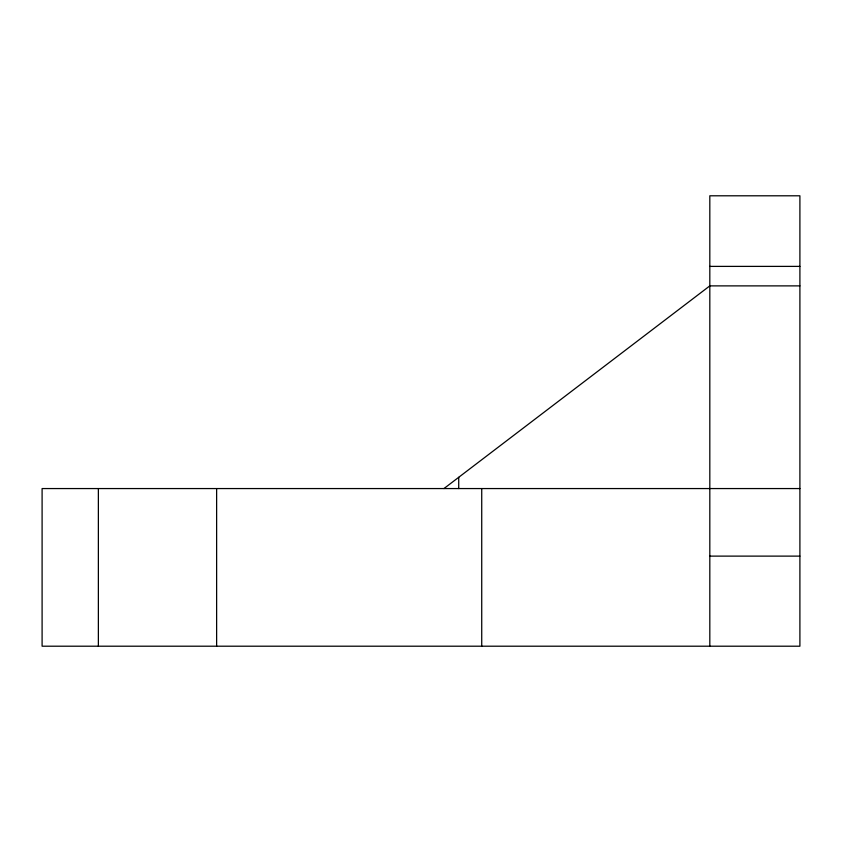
<?xml version="1.0" encoding="UTF-8"?>
<svg xmlns="http://www.w3.org/2000/svg" width="842" height="842" viewBox="0 0 842 842"><rect width="100%" height="100%" fill="white"/><g stroke="black" fill="none" stroke-linecap="round" stroke-linejoin="round"><path stroke-width="1.26" d="M443.955 488.56L709.817 285.88L799.9 285.88M709.817 266.388L799.9 266.388M799.9 488.56L42.1 488.56L42.1 646.203L799.9 646.203L799.9 195.797L709.817 195.797L709.817 646.203M709.817 556.12L799.9 556.12M481.729 488.56L481.729 646.203M458.722 477.298L458.722 488.56M216.626 488.56L216.626 646.203M98.367 488.56L98.367 646.203"/></g></svg>
